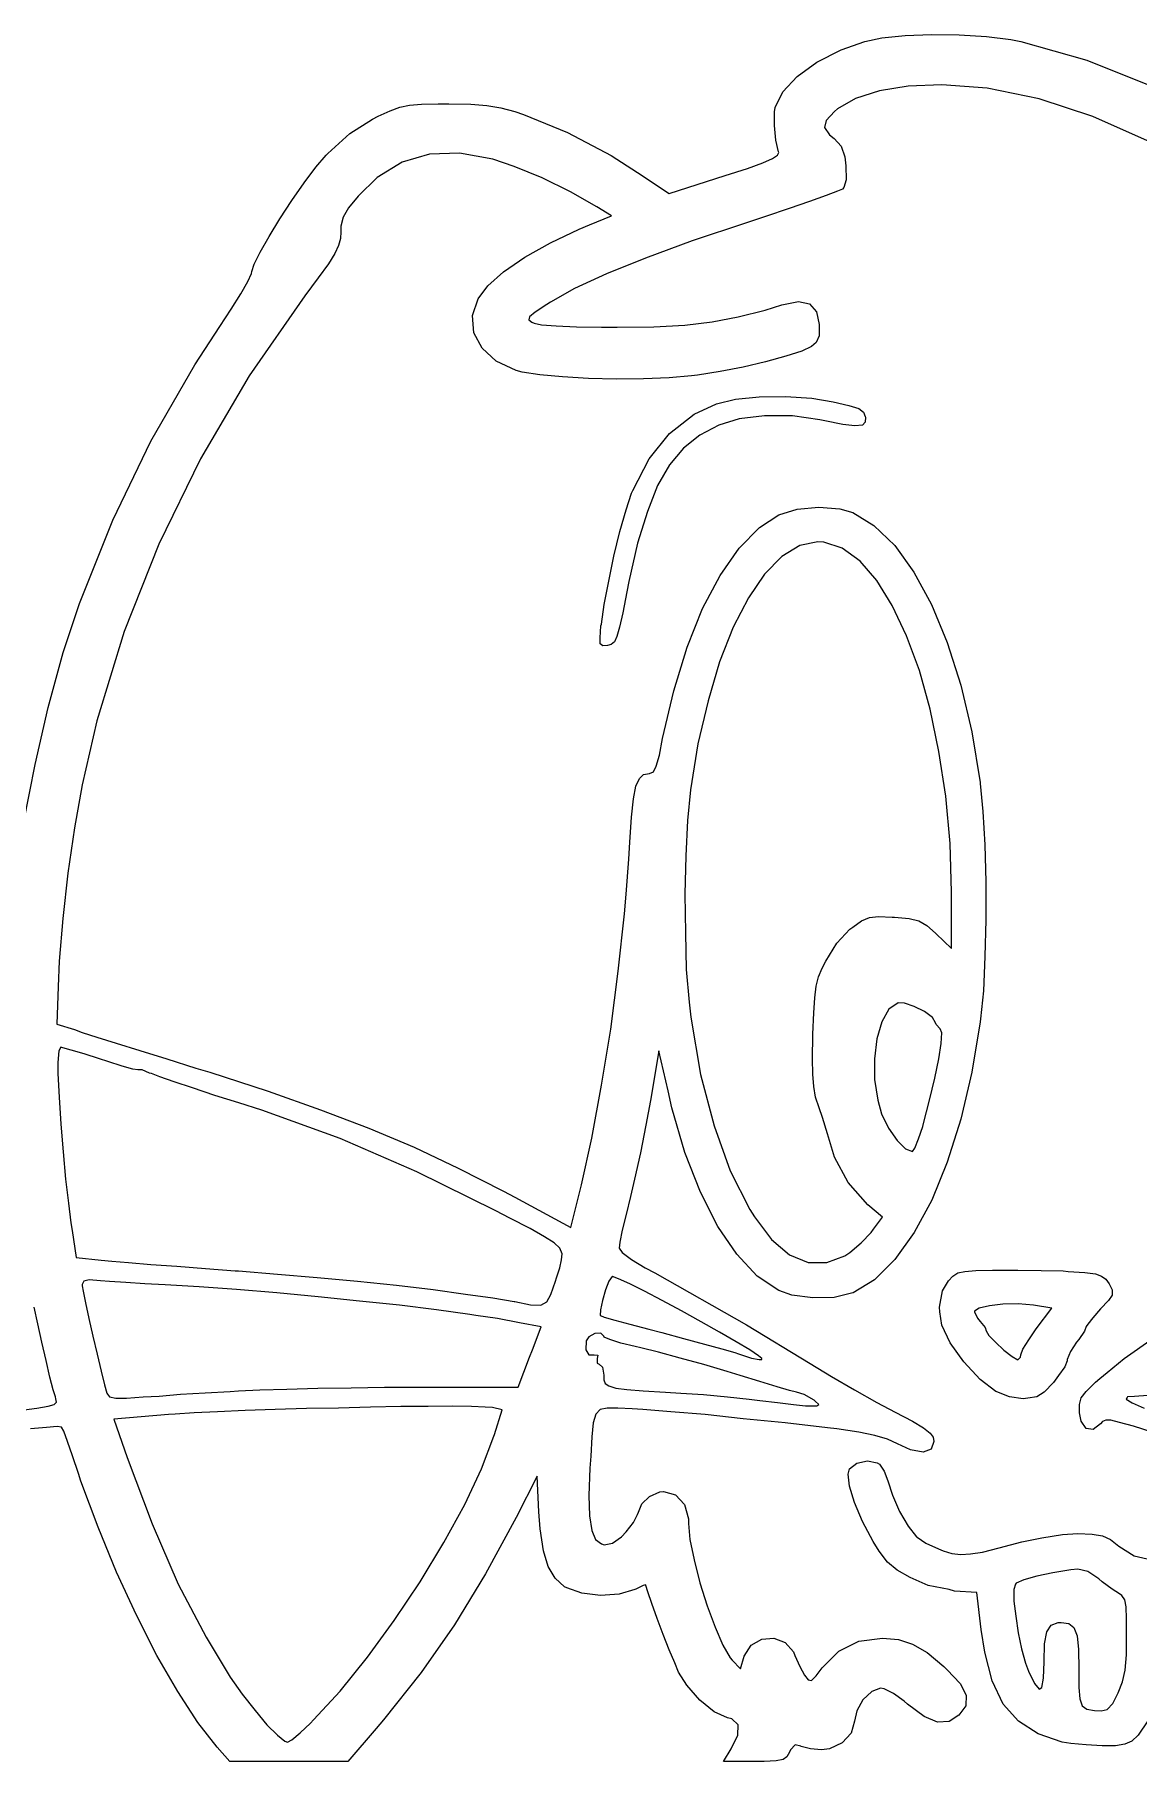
# Model space of a CAD drawing. Extents: x 85 to 109.2, y -106.5 to -93.4.
# Drawn here: x 103.674 to 106.055, y -101.865 to -98.137 of the extents above; entities that cross this region are included whole.
import ezdxf

# ---------------------------------------------------------------- set-up
doc = ezdxf.new("R2010")
doc.units = 0
doc.layers.add('BLACK', color=7, linetype='CONTINUOUS')

msp = doc.modelspace()

# ---------------------------------------------------------------- linework, layer by layer
at = {"layer": 'BLACK', "linetype": 'CONTINUOUS'}
for p, q in [((105.414, -98.1697), (105.465, -98.1514)), ((105.465, -98.1514), (105.502, -98.1436)), ((105.502, -98.1436), (105.552, -98.1387)), ((105.552, -98.1387), (105.609, -98.1366)), ((105.609, -98.1366), (105.669, -98.1374)), ((105.669, -98.1374), (105.728, -98.141)), ((105.728, -98.141), (105.78, -98.1474)), ((105.78, -98.1474), (105.802, -98.1517)), ((105.802, -98.1517), (105.944, -98.1919)), ((105.319, -98.2272), (105.362, -98.1965)), ((105.362, -98.1965), (105.414, -98.1697)), ((105.944, -98.1919), (106.086, -98.2487)), ((105.288, -98.2603), (105.319, -98.2272)), ((105.272, -98.2939), (105.288, -98.2603)), ((105.445, -98.2746), (105.406, -98.2971)), ((105.497, -98.2581), (105.445, -98.2746)), ((105.559, -98.248), (105.497, -98.2581)), ((105.631, -98.245), (105.559, -98.248)), ((105.729, -98.2524), (105.631, -98.245)), ((105.841, -98.2753), (105.729, -98.2524)), ((105.957, -98.3134), (105.841, -98.2753)), ((104.403, -98.3192), (104.415, -98.313)), ((104.415, -98.313), (104.441, -98.3012)), ((104.441, -98.3012), (104.462, -98.2934)), ((104.462, -98.2934), (104.483, -98.2889)), ((104.483, -98.2889), (104.509, -98.2868)), ((104.509, -98.2868), (104.545, -98.2863)), ((104.545, -98.2863), (104.568, -98.2863)), ((104.568, -98.2863), (104.615, -98.2872)), ((104.615, -98.2872), (104.65, -98.2896)), ((104.65, -98.2896), (104.68, -98.2946)), ((104.68, -98.2946), (104.71, -98.3028)), ((104.71, -98.3028), (104.729, -98.3093)), ((104.729, -98.3093), (104.824, -98.3479)), ((105.27, -98.3033), (105.272, -98.2939)), ((105.27, -98.3329), (105.27, -98.3033)), ((105.4, -98.3026), (105.382, -98.3222)), ((105.406, -98.2971), (105.4, -98.3026)), ((106.075, -98.3663), (105.957, -98.3134)), ((104.307, -98.3933), (104.354, -98.3505)), ((104.354, -98.3505), (104.403, -98.3192)), ((104.824, -98.3479), (104.918, -98.3979)), ((105.273, -98.365), (105.27, -98.3329)), ((105.382, -98.3222), (105.378, -98.3376)), ((105.378, -98.3376), (105.389, -98.353)), ((105.389, -98.353), (105.399, -98.361)), ((105.279, -98.39), (105.273, -98.365)), ((105.277, -98.3972), (105.28, -98.3911)), ((105.28, -98.3911), (105.279, -98.39)), ((105.399, -98.361), (105.414, -98.3776)), ((105.414, -98.3776), (105.422, -98.4005)), ((104.256, -98.4569), (104.281, -98.4233)), ((104.281, -98.4233), (104.303, -98.3971)), ((104.303, -98.3971), (104.307, -98.3933)), ((104.467, -98.4124), (104.413, -98.4455)), ((104.526, -98.3948), (104.467, -98.4124)), ((104.591, -98.3927), (104.526, -98.3948)), ((104.663, -98.4057), (104.591, -98.3927)), ((104.709, -98.4212), (104.663, -98.4057)), ((104.769, -98.4459), (104.709, -98.4212)), ((104.918, -98.3979), (104.975, -98.4343)), ((105.164, -98.4412), (105.212, -98.4256)), ((105.212, -98.4256), (105.245, -98.4135)), ((105.245, -98.4135), (105.266, -98.4044)), ((105.266, -98.4044), (105.277, -98.3972)), ((105.422, -98.4005), (105.424, -98.42)), ((105.424, -98.42), (105.425, -98.4502)), ((104.229, -98.495), (104.256, -98.4569)), ((104.413, -98.4455), (104.372, -98.4855)), ((104.83, -98.476), (104.769, -98.4459)), ((104.975, -98.4343), (105.043, -98.4799)), ((105.043, -98.4799), (105.164, -98.4412)), ((105.425, -98.4502), (105.42, -98.4672)), ((104.203, -98.5346), (104.229, -98.495)), ((104.372, -98.4855), (104.351, -98.5109)), ((104.887, -98.5087), (104.83, -98.476)), ((105.346, -98.4969), (105.302, -98.5122)), ((105.382, -98.4842), (105.346, -98.4969)), ((105.406, -98.475), (105.382, -98.4842)), ((105.417, -98.4701), (105.406, -98.475)), ((105.42, -98.4672), (105.417, -98.4701)), ((104.18, -98.5726), (104.203, -98.5346)), ((104.34, -98.5308), (104.335, -98.5506)), ((104.351, -98.5109), (104.34, -98.5308)), ((104.871, -98.5477), (104.919, -98.5283)), ((104.919, -98.5283), (104.887, -98.5087)), ((105.251, -98.5294), (105.21, -98.5428)), ((105.302, -98.5122), (105.251, -98.5294)), ((104.161, -98.6063), (104.18, -98.5726)), ((104.334, -98.5772), (104.33, -98.5919)), ((104.335, -98.5623), (104.334, -98.5772)), ((104.335, -98.5506), (104.335, -98.5623)), ((104.787, -98.586), (104.849, -98.557)), ((104.849, -98.557), (104.871, -98.5477)), ((105.21, -98.5428), (105.093, -98.5823)), ((104.148, -98.6326), (104.161, -98.6063)), ((104.322, -98.6091), (104.308, -98.6315)), ((104.33, -98.5919), (104.322, -98.6091)), ((104.732, -98.6171), (104.787, -98.586)), ((105.093, -98.5823), (104.992, -98.6192)), ((104.134, -98.6695), (104.142, -98.6524)), ((104.142, -98.6524), (104.143, -98.6485)), ((104.143, -98.6485), (104.148, -98.6326)), ((104.308, -98.6315), (104.286, -98.6618)), ((104.652, -98.6792), (104.686, -98.6487)), ((104.686, -98.6487), (104.732, -98.6171)), ((104.992, -98.6192), (104.908, -98.6535)), ((104.119, -98.6962), (104.134, -98.6695)), ((104.286, -98.6618), (104.257, -98.7006)), ((104.631, -98.7069), (104.652, -98.6792)), ((104.839, -98.6851), (104.787, -98.7141)), ((104.908, -98.6535), (104.839, -98.6851)), ((104.098, -98.7298), (104.119, -98.6962)), ((104.257, -98.7006), (104.137, -98.8736)), ((104.619, -98.7433), (104.631, -98.7069)), ((104.779, -98.7196), (104.754, -98.7362)), ((104.787, -98.7141), (104.779, -98.7196)), ((105.25, -98.7314), (105.286, -98.7204)), ((105.286, -98.7204), (105.322, -98.713)), ((105.322, -98.713), (105.346, -98.7177)), ((105.346, -98.7177), (105.361, -98.735)), ((104.074, -98.7673), (104.098, -98.7298)), ((104.622, -98.7804), (104.619, -98.7433)), ((104.742, -98.7463), (104.74, -98.7525)), ((104.74, -98.7525), (104.747, -98.7574)), ((104.754, -98.7362), (104.742, -98.7463)), ((104.747, -98.7574), (104.752, -98.7599)), ((104.752, -98.7599), (104.768, -98.7632)), ((104.768, -98.7632), (104.799, -98.7658)), ((105.01, -98.7676), (105.077, -98.7638)), ((105.077, -98.7638), (105.136, -98.757)), ((105.136, -98.757), (105.192, -98.7464)), ((105.192, -98.7464), (105.25, -98.7314)), ((105.361, -98.735), (105.367, -98.7626)), ((105.367, -98.7626), (105.367, -98.7869)), ((104.02, -98.8496), (104.074, -98.7673)), ((104.64, -98.8139), (104.622, -98.7804)), ((104.799, -98.7658), (104.843, -98.7677)), ((104.843, -98.7677), (104.897, -98.7686)), ((104.897, -98.7686), (104.931, -98.7687)), ((104.931, -98.7687), (105.01, -98.7676)), ((105.36, -98.8014), (105.35, -98.81)), ((105.367, -98.7869), (105.36, -98.8014)), ((104.67, -98.8418), (104.64, -98.8139)), ((105.295, -98.8313), (105.251, -98.8431)), ((105.329, -98.8199), (105.295, -98.8313)), ((105.35, -98.81), (105.329, -98.8199)), ((103.925, -99.0148), (104.02, -98.8496)), ((104.137, -98.8736), (104.032, -99.0525)), ((104.713, -98.8617), (104.67, -98.8418)), ((104.726, -98.8652), (104.713, -98.8617)), ((104.764, -98.8713), (104.726, -98.8652)), ((104.813, -98.8759), (104.764, -98.8713)), ((104.869, -98.879), (104.813, -98.8759)), ((105.091, -98.8738), (105.043, -98.878)), ((105.104, -98.8722), (105.091, -98.8738)), ((105.153, -98.8644), (105.104, -98.8722)), ((105.203, -98.8544), (105.153, -98.8644)), ((105.251, -98.8431), (105.203, -98.8544)), ((104.929, -98.8805), (104.869, -98.879)), ((104.988, -98.8802), (104.929, -98.8805)), ((105.043, -98.878), (104.988, -98.8802)), ((105.097, -98.9564), (105.145, -98.9338)), ((105.145, -98.9338), (105.186, -98.9239)), ((105.186, -98.9239), (105.237, -98.9185)), ((105.237, -98.9185), (105.294, -98.9178)), ((105.294, -98.9178), (105.351, -98.9218)), ((105.351, -98.9218), (105.397, -98.9294)), ((105.397, -98.9294), (105.431, -98.9374)), ((105.431, -98.9374), (105.452, -98.9443)), ((105.452, -98.9443), (105.462, -98.9516)), ((105.462, -98.9516), (105.466, -98.9609)), ((105.044, -98.9979), (105.097, -98.9564)), ((105.15, -98.9797), (105.109, -99.0018)), ((105.194, -98.9664), (105.15, -98.9797)), ((105.249, -98.9595), (105.194, -98.9664)), ((105.309, -98.96), (105.249, -98.9595)), ((105.368, -98.9684), (105.309, -98.96)), ((105.379, -98.9706), (105.368, -98.9684)), ((105.418, -98.9782), (105.379, -98.9706)), ((105.444, -98.9813), (105.418, -98.9782)), ((105.46, -98.9799), (105.444, -98.9813)), ((105.466, -98.9738), (105.46, -98.9799)), ((105.466, -98.9609), (105.467, -98.9629)), ((105.467, -98.9629), (105.466, -98.9738)), ((103.843, -99.185), (103.925, -99.0148)), ((105, -99.0529), (105.044, -98.9979)), ((105.109, -99.0018), (105.074, -99.0298)), ((104.032, -99.0525), (103.942, -99.2367)), ((104.965, -99.1209), (105, -99.0529)), ((105.074, -99.0298), (105.044, -99.0653)), ((105.044, -99.0653), (105.018, -99.1101)), ((104.95, -99.1629), (104.962, -99.1268)), ((104.962, -99.1268), (104.965, -99.1209)), ((105.018, -99.1101), (104.996, -99.166)), ((104.937, -99.2097), (104.95, -99.1629)), ((104.996, -99.166), (104.975, -99.2347)), ((105.238, -99.2008), (105.28, -99.1739)), ((105.28, -99.1739), (105.319, -99.1614)), ((105.319, -99.1614), (105.366, -99.1568)), ((105.366, -99.1568), (105.411, -99.1604)), ((105.411, -99.1604), (105.439, -99.1684)), ((105.439, -99.1684), (105.485, -99.1963)), ((103.771, -99.365), (103.843, -99.185)), ((104.924, -99.2625), (104.937, -99.2097)), ((105.194, -99.2454), (105.238, -99.2008)), ((105.485, -99.1963), (105.53, -99.2397)), ((103.942, -99.2367), (103.867, -99.4255)), ((104.975, -99.2347), (104.956, -99.3178)), ((105.153, -99.3042), (105.194, -99.2454)), ((105.325, -99.2398), (105.286, -99.2635)), ((105.364, -99.2317), (105.325, -99.2398)), ((105.377, -99.2325), (105.364, -99.2317)), ((105.416, -99.2456), (105.377, -99.2325)), ((105.455, -99.2736), (105.416, -99.2456)), ((105.53, -99.2397), (105.571, -99.2971)), ((104.913, -99.3166), (104.924, -99.2625)), ((105.286, -99.2635), (105.249, -99.3015)), ((105.491, -99.3153), (105.455, -99.2736)), ((104.903, -99.3672), (104.913, -99.3166)), ((104.956, -99.3178), (104.952, -99.3396)), ((105.115, -99.376), (105.153, -99.3042)), ((105.249, -99.3015), (105.214, -99.3529)), ((105.524, -99.3694), (105.491, -99.3153)), ((105.571, -99.2971), (105.609, -99.3673)), ((104.952, -99.3396), (104.943, -99.3848)), ((105.214, -99.3529), (105.181, -99.4163)), ((103.736, -99.471), (103.771, -99.365)), ((104.897, -99.4095), (104.903, -99.3672)), ((104.943, -99.3848), (104.936, -99.4161)), ((105.082, -99.4595), (105.115, -99.376)), ((105.555, -99.4347), (105.524, -99.3694)), ((105.609, -99.3673), (105.643, -99.4491)), ((103.867, -99.4255), (103.808, -99.6181)), ((104.894, -99.4388), (104.896, -99.4134)), ((104.896, -99.4134), (104.897, -99.4095)), ((104.93, -99.4363), (104.925, -99.4478)), ((104.936, -99.4161), (104.93, -99.4363)), ((105.181, -99.4163), (105.152, -99.4907)), ((105.583, -99.5098), (105.555, -99.4347)), ((103.703, -99.5894), (103.736, -99.471)), ((104.894, -99.4518), (104.894, -99.4388)), ((104.9, -99.4561), (104.894, -99.4518)), ((104.91, -99.4553), (104.9, -99.4561)), ((104.918, -99.4533), (104.91, -99.4553)), ((104.925, -99.4478), (104.918, -99.4533)), ((105.053, -99.5535), (105.082, -99.4595)), ((105.643, -99.4491), (105.672, -99.5412)), ((105.152, -99.4907), (105.127, -99.575)), ((105.606, -99.5934), (105.583, -99.5098)), ((105.672, -99.5412), (105.696, -99.6424)), ((105.029, -99.6568), (105.053, -99.5535)), ((105.127, -99.575), (105.105, -99.668)), ((103.675, -99.7124), (103.703, -99.5894)), ((103.808, -99.6181), (103.777, -99.7567)), ((105.625, -99.6843), (105.606, -99.5934)), ((105.022, -99.6922), (105.029, -99.6568)), ((105.696, -99.6424), (105.714, -99.7514)), ((105.015, -99.7159), (105.022, -99.6922)), ((105.105, -99.668), (105.089, -99.7675)), ((105.64, -99.7812), (105.625, -99.6843)), ((103.651, -99.8363), (103.675, -99.7124)), ((104.979, -99.7427), (104.988, -99.7341)), ((104.988, -99.7341), (105.001, -99.7317)), ((105.001, -99.7317), (105.009, -99.7282)), ((105.001, -99.7317), (105.001, -99.7317)), ((105.009, -99.7282), (105.015, -99.7159)), ((103.777, -99.7567), (103.76, -99.8491)), ((104.966, -99.7866), (104.971, -99.7595)), ((104.971, -99.7595), (104.979, -99.7427)), ((105.089, -99.7675), (105.083, -99.8334)), ((105.714, -99.7514), (105.714, -99.7538)), ((105.714, -99.7538), (105.72, -99.8141)), ((104.962, -99.8262), (104.966, -99.7866)), ((105.649, -99.8829), (105.64, -99.7812)), ((104.958, -99.8804), (104.962, -99.8262)), ((105.083, -99.8334), (105.079, -99.9101)), ((105.72, -99.8141), (105.724, -99.8862)), ((103.76, -99.8491), (103.746, -99.9472)), ((104.956, -99.9173), (104.958, -99.8804)), ((105.652, -99.988), (105.649, -99.8829)), ((104.95, -99.9925), (104.956, -99.9173)), ((105.079, -99.9101), (105.077, -99.9925)), ((105.724, -99.8862), (105.726, -99.9656)), ((103.746, -99.9472), (103.735, -100.045)), ((104.947, -100.035), (104.95, -99.9925)), ((105.077, -99.9925), (105.078, -100.076)), ((105.652, -100.11), (105.652, -99.988)), ((105.726, -99.9656), (105.726, -100.048)), ((103.735, -100.045), (103.727, -100.137)), ((104.933, -100.159), (104.947, -100.035)), ((105.405, -100.098), (105.433, -100.068)), ((105.433, -100.068), (105.439, -100.064)), ((105.439, -100.064), (105.458, -100.05)), ((105.458, -100.05), (105.475, -100.043)), ((105.475, -100.043), (105.495, -100.041)), ((105.495, -100.041), (105.524, -100.042)), ((105.524, -100.042), (105.529, -100.042)), ((105.529, -100.042), (105.561, -100.045)), ((105.561, -100.045), (105.582, -100.05)), ((105.582, -100.05), (105.599, -100.06)), ((105.599, -100.06), (105.618, -100.077)), ((105.726, -100.048), (105.724, -100.127)), ((105.078, -100.076), (105.08, -100.155)), ((105.381, -100.137), (105.405, -100.098)), ((105.618, -100.077), (105.619, -100.078)), ((105.619, -100.078), (105.652, -100.11)), ((103.727, -100.137), (103.725, -100.192)), ((105.373, -100.152), (105.381, -100.137)), ((105.724, -100.127), (105.721, -100.201)), ((104.917, -100.284), (104.933, -100.159)), ((105.08, -100.155), (105.086, -100.226)), ((105.36, -100.191), (105.365, -100.171)), ((105.365, -100.171), (105.373, -100.152)), ((103.725, -100.192), (103.722, -100.273)), ((105.355, -100.249), (105.357, -100.216)), ((105.357, -100.216), (105.36, -100.191)), ((105.721, -100.201), (105.715, -100.262)), ((105.086, -100.226), (105.09, -100.258)), ((105.353, -100.295), (105.355, -100.249)), ((105.517, -100.241), (105.502, -100.268)), ((105.537, -100.227), (105.517, -100.241)), ((105.551, -100.228), (105.537, -100.227)), ((105.572, -100.235), (105.551, -100.228)), ((105.594, -100.246), (105.572, -100.235)), ((105.611, -100.259), (105.594, -100.246)), ((103.722, -100.273), (103.76, -100.285)), ((103.76, -100.285), (103.777, -100.291)), ((103.777, -100.291), (103.808, -100.301)), ((104.897, -100.405), (104.917, -100.284)), ((105.09, -100.258), (105.111, -100.382)), ((105.502, -100.268), (105.491, -100.305)), ((105.618, -100.27), (105.611, -100.259)), ((105.619, -100.274), (105.618, -100.27)), ((105.628, -100.283), (105.619, -100.274)), ((105.631, -100.292), (105.628, -100.283)), ((105.63, -100.315), (105.631, -100.292)), ((105.714, -100.268), (105.696, -100.377)), ((105.715, -100.262), (105.714, -100.268)), ((103.726, -100.331), (103.724, -100.356)), ((103.731, -100.323), (103.726, -100.331)), ((103.735, -100.324), (103.731, -100.323)), ((103.753, -100.329), (103.735, -100.324)), ((103.781, -100.337), (103.753, -100.329)), ((103.808, -100.301), (103.85, -100.314)), ((103.85, -100.314), (103.901, -100.33)), ((103.901, -100.33), (103.959, -100.348)), ((105.021, -100.331), (105.003, -100.438)), ((105.041, -100.417), (105.021, -100.331)), ((105.352, -100.346), (105.353, -100.299)), ((105.353, -100.299), (105.353, -100.295)), ((105.491, -100.305), (105.486, -100.348)), ((105.625, -100.348), (105.63, -100.315)), ((103.724, -100.356), (103.724, -100.38)), ((103.814, -100.348), (103.781, -100.337)), ((103.832, -100.354), (103.814, -100.348)), ((103.863, -100.364), (103.832, -100.354)), ((103.886, -100.37), (103.863, -100.364)), ((103.959, -100.348), (104.022, -100.368)), ((104.022, -100.368), (104.052, -100.377)), ((105.352, -100.348), (105.352, -100.346)), ((105.353, -100.381), (105.352, -100.348)), ((105.486, -100.348), (105.486, -100.393)), ((105.616, -100.39), (105.625, -100.348)), ((103.724, -100.38), (103.727, -100.431)), ((103.897, -100.372), (103.886, -100.37)), ((103.906, -100.372), (103.897, -100.372)), ((103.922, -100.379), (103.906, -100.372)), ((103.926, -100.38), (103.922, -100.379)), ((103.944, -100.387), (103.926, -100.38)), ((103.975, -100.398), (103.944, -100.387)), ((104.015, -100.411), (103.975, -100.398)), ((104.052, -100.377), (104.178, -100.418)), ((104.876, -100.519), (104.897, -100.405)), ((105.111, -100.382), (105.14, -100.493)), ((105.355, -100.408), (105.353, -100.381)), ((105.486, -100.393), (105.493, -100.437)), ((105.605, -100.437), (105.616, -100.39)), ((105.696, -100.377), (105.672, -100.478)), ((103.727, -100.431), (103.731, -100.489)), ((104.063, -100.427), (104.015, -100.411)), ((104.115, -100.443), (104.063, -100.427)), ((104.164, -100.459), (104.115, -100.443)), ((104.178, -100.418), (104.291, -100.458)), ((105.003, -100.438), (104.993, -100.491)), ((105.049, -100.454), (105.041, -100.417)), ((105.359, -100.431), (105.355, -100.408)), ((105.367, -100.454), (105.359, -100.431)), ((105.493, -100.437), (105.501, -100.467)), ((105.592, -100.488), (105.605, -100.437)), ((104.333, -100.52), (104.164, -100.459)), ((104.291, -100.458), (104.395, -100.498)), ((105.077, -100.55), (105.049, -100.454)), ((105.374, -100.475), (105.367, -100.454)), ((105.385, -100.51), (105.374, -100.475)), ((105.501, -100.467), (105.516, -100.498)), ((105.672, -100.478), (105.643, -100.571)), ((103.731, -100.489), (103.736, -100.549)), ((104.395, -100.498), (104.493, -100.539)), ((104.993, -100.491), (104.981, -100.551)), ((105.14, -100.493), (105.175, -100.59)), ((105.393, -100.539), (105.385, -100.51)), ((105.516, -100.498), (105.535, -100.524)), ((105.581, -100.521), (105.59, -100.494)), ((105.59, -100.494), (105.592, -100.488)), ((103.736, -100.549), (103.741, -100.608)), ((104.499, -100.592), (104.333, -100.52)), ((104.493, -100.539), (104.588, -100.584)), ((104.854, -100.62), (104.876, -100.519)), ((104.981, -100.551), (104.968, -100.608)), ((105.111, -100.636), (105.077, -100.55)), ((105.4, -100.56), (105.393, -100.539)), ((105.535, -100.524), (105.553, -100.542)), ((105.553, -100.542), (105.568, -100.548)), ((105.568, -100.548), (105.573, -100.541)), ((105.573, -100.541), (105.581, -100.521)), ((104.669, -100.676), (104.499, -100.592)), ((104.588, -100.584), (104.686, -100.634)), ((105.175, -100.59), (105.217, -100.673)), ((105.429, -100.615), (105.4, -100.56)), ((105.643, -100.571), (105.61, -100.653)), ((103.741, -100.608), (103.747, -100.66)), ((104.831, -100.712), (104.854, -100.62)), ((104.968, -100.608), (104.96, -100.645)), ((105.472, -100.663), (105.429, -100.615)), ((103.747, -100.66), (103.752, -100.702)), ((104.686, -100.634), (104.71, -100.647)), ((104.71, -100.647), (104.831, -100.712)), ((104.96, -100.645), (104.95, -100.684)), ((105.148, -100.71), (105.111, -100.636)), ((105.503, -100.69), (105.472, -100.663)), ((105.61, -100.653), (105.572, -100.723)), ((103.752, -100.702), (103.755, -100.719)), ((104.699, -100.692), (104.669, -100.676)), ((104.743, -100.714), (104.699, -100.692)), ((104.95, -100.684), (104.942, -100.718)), ((105.217, -100.673), (105.227, -100.689)), ((105.227, -100.689), (105.264, -100.738)), ((105.484, -100.716), (105.503, -100.69)), ((103.755, -100.719), (103.764, -100.777)), ((104.774, -100.732), (104.743, -100.714)), ((104.795, -100.745), (104.774, -100.732)), ((104.942, -100.718), (104.937, -100.744)), ((105.189, -100.77), (105.148, -100.71)), ((105.264, -100.738), (105.303, -100.771)), ((105.457, -100.745), (105.479, -100.723)), ((105.479, -100.723), (105.484, -100.716)), ((105.572, -100.723), (105.53, -100.781)), ((103.764, -100.777), (103.818, -100.783)), ((104.807, -100.757), (104.795, -100.745)), ((104.812, -100.769), (104.807, -100.757)), ((104.811, -100.782), (104.812, -100.769)), ((104.937, -100.744), (104.935, -100.757)), ((104.935, -100.757), (104.935, -100.757)), ((104.935, -100.757), (104.942, -100.766)), ((104.942, -100.766), (104.962, -100.781)), ((105.233, -100.817), (105.189, -100.77)), ((105.303, -100.771), (105.343, -100.788)), ((105.383, -100.788), (105.422, -100.773)), ((105.422, -100.773), (105.433, -100.766)), ((105.433, -100.766), (105.457, -100.745)), ((103.818, -100.783), (103.841, -100.785)), ((103.841, -100.785), (103.877, -100.788)), ((103.877, -100.788), (103.925, -100.792)), ((103.925, -100.792), (103.981, -100.796)), ((103.981, -100.796), (104.043, -100.801)), ((104.043, -100.801), (104.107, -100.806)), ((104.107, -100.806), (104.114, -100.806)), ((104.114, -100.806), (104.198, -100.813)), ((104.198, -100.813), (104.284, -100.82)), ((104.8, -100.821), (104.807, -100.799)), ((104.807, -100.799), (104.811, -100.782)), ((104.962, -100.781), (104.991, -100.799)), ((104.991, -100.799), (105.012, -100.81)), ((105.012, -100.81), (105.21, -100.922)), ((105.343, -100.788), (105.383, -100.788)), ((105.53, -100.781), (105.486, -100.825)), ((105.655, -100.817), (105.666, -100.81)), ((105.666, -100.81), (105.681, -100.807)), ((105.681, -100.807), (105.705, -100.805)), ((105.705, -100.805), (105.741, -100.804)), ((105.741, -100.804), (105.748, -100.804)), ((105.748, -100.804), (105.795, -100.804)), ((105.795, -100.804), (105.846, -100.805)), ((105.846, -100.805), (105.893, -100.806)), ((105.893, -100.806), (105.904, -100.807)), ((105.904, -100.807), (105.94, -100.809)), ((105.94, -100.809), (105.963, -100.812)), ((105.963, -100.812), (105.976, -100.817)), ((103.78, -100.828), (103.777, -100.835)), ((103.777, -100.835), (103.777, -100.838)), ((103.777, -100.838), (103.779, -100.85)), ((103.779, -100.85), (103.784, -100.875)), ((103.792, -100.825), (103.78, -100.828)), ((103.816, -100.827), (103.792, -100.825)), ((103.836, -100.829), (103.816, -100.827)), ((103.871, -100.831), (103.836, -100.829)), ((103.912, -100.834), (103.871, -100.831)), ((103.956, -100.836), (103.912, -100.834)), ((104.029, -100.84), (103.956, -100.836)), ((104.11, -100.846), (104.029, -100.84)), ((104.197, -100.853), (104.11, -100.846)), ((104.286, -100.862), (104.197, -100.853)), ((104.284, -100.82), (104.371, -100.828)), ((104.371, -100.828), (104.455, -100.837)), ((104.455, -100.837), (104.534, -100.846)), ((104.534, -100.846), (104.604, -100.856)), ((104.788, -100.857), (104.798, -100.828)), ((104.798, -100.828), (104.8, -100.821)), ((104.906, -100.847), (104.899, -100.87)), ((104.913, -100.828), (104.906, -100.847)), ((104.92, -100.818), (104.913, -100.828)), ((104.921, -100.818), (104.92, -100.818)), ((104.934, -100.823), (104.921, -100.818)), ((104.958, -100.834), (104.934, -100.823)), ((104.99, -100.85), (104.958, -100.834)), ((105.028, -100.87), (104.99, -100.85)), ((105.28, -100.848), (105.233, -100.817)), ((105.308, -100.858), (105.28, -100.848)), ((105.439, -100.853), (105.399, -100.863)), ((105.44, -100.853), (105.439, -100.853)), ((105.486, -100.825), (105.44, -100.853)), ((105.626, -100.884), (105.633, -100.849)), ((105.633, -100.849), (105.646, -100.827)), ((105.646, -100.827), (105.655, -100.817)), ((105.976, -100.817), (105.985, -100.824)), ((105.985, -100.824), (105.992, -100.834)), ((105.992, -100.834), (105.999, -100.847)), ((105.999, -100.847), (105.999, -100.858)), ((103.681, -100.92), (103.673, -100.884)), ((103.784, -100.875), (103.791, -100.909)), ((104.375, -100.871), (104.286, -100.862)), ((104.461, -100.88), (104.375, -100.871)), ((104.541, -100.89), (104.461, -100.88)), ((104.613, -100.9), (104.541, -100.89)), ((104.604, -100.856), (104.663, -100.864)), ((104.663, -100.864), (104.709, -100.872)), ((104.709, -100.872), (104.71, -100.872)), ((104.71, -100.872), (104.744, -100.879)), ((104.744, -100.879), (104.766, -100.88)), ((104.766, -100.88), (104.779, -100.873)), ((104.779, -100.873), (104.788, -100.857)), ((104.895, -100.89), (104.894, -100.902)), ((104.899, -100.87), (104.895, -100.89)), ((105.07, -100.892), (105.028, -100.87)), ((105.353, -100.864), (105.308, -100.858)), ((105.399, -100.863), (105.353, -100.864)), ((105.627, -100.894), (105.626, -100.884)), ((105.712, -100.886), (105.702, -100.893)), ((105.734, -100.881), (105.712, -100.886)), ((105.763, -100.878), (105.734, -100.881)), ((105.796, -100.877), (105.763, -100.878)), ((105.829, -100.88), (105.796, -100.877)), ((105.869, -100.886), (105.829, -100.88)), ((105.835, -100.931), (105.869, -100.886)), ((105.974, -100.888), (105.957, -100.907)), ((105.991, -100.87), (105.974, -100.888)), ((105.999, -100.858), (105.991, -100.87)), ((103.69, -100.96), (103.681, -100.92)), ((103.791, -100.909), (103.8, -100.947)), ((104.626, -100.902), (104.613, -100.9)), ((104.673, -100.909), (104.626, -100.902)), ((104.72, -100.918), (104.673, -100.909)), ((104.767, -100.927), (104.72, -100.918)), ((104.748, -100.976), (104.767, -100.927)), ((104.894, -100.902), (104.895, -100.902)), ((104.895, -100.902), (104.903, -100.906)), ((104.903, -100.906), (104.926, -100.912)), ((104.926, -100.912), (104.958, -100.921)), ((104.958, -100.921), (104.999, -100.932)), ((105.112, -100.916), (105.07, -100.892)), ((105.152, -100.938), (105.112, -100.916)), ((105.21, -100.922), (105.347, -101.006)), ((105.631, -100.923), (105.627, -100.894)), ((105.649, -100.961), (105.631, -100.923)), ((105.702, -100.893), (105.702, -100.894)), ((105.702, -100.894), (105.708, -100.908)), ((105.708, -100.908), (105.714, -100.915)), ((105.714, -100.915), (105.725, -100.928)), ((105.943, -100.926), (105.939, -100.936)), ((105.946, -100.921), (105.943, -100.926)), ((105.957, -100.907), (105.946, -100.921)), ((103.699, -100.999), (103.69, -100.96)), ((103.8, -100.947), (103.809, -100.986)), ((104.864, -100.957), (104.863, -100.976)), ((104.87, -100.948), (104.864, -100.957)), ((104.883, -100.941), (104.87, -100.948)), ((104.896, -100.94), (104.883, -100.941)), ((104.902, -100.947), (104.896, -100.94)), ((104.903, -100.949), (104.902, -100.947)), ((104.915, -100.954), (104.903, -100.949)), ((104.939, -100.962), (104.915, -100.954)), ((104.97, -100.969), (104.939, -100.962)), ((104.999, -100.932), (105.027, -100.939)), ((105.027, -100.939), (105.074, -100.952)), ((105.074, -100.952), (105.119, -100.964)), ((105.119, -100.964), (105.157, -100.974)), ((105.188, -100.959), (105.152, -100.938)), ((105.217, -100.976), (105.188, -100.959)), ((105.679, -101.002), (105.649, -100.961)), ((105.725, -100.928), (105.727, -100.935)), ((105.727, -100.935), (105.733, -100.945)), ((105.733, -100.945), (105.747, -100.96)), ((105.747, -100.96), (105.765, -100.977)), ((105.806, -100.975), (105.819, -100.955)), ((105.819, -100.955), (105.835, -100.931)), ((105.922, -100.96), (105.909, -100.98)), ((105.927, -100.954), (105.922, -100.96)), ((105.939, -100.936), (105.927, -100.954)), ((106.025, -100.995), (106.087, -100.951)), ((103.707, -101.035), (103.699, -100.999)), ((103.809, -100.986), (103.818, -101.022)), ((104.717, -101.057), (104.742, -100.992)), ((104.742, -100.992), (104.748, -100.976)), ((104.863, -100.976), (104.87, -100.987)), ((104.87, -100.987), (104.881, -100.987)), ((104.881, -100.987), (104.889, -100.988)), ((104.889, -100.988), (104.888, -100.995)), ((104.888, -100.995), (104.888, -101.005)), ((104.982, -100.972), (104.97, -100.969)), ((105.02, -100.981), (104.982, -100.972)), ((105.067, -100.994), (105.02, -100.981)), ((105.118, -101.008), (105.067, -100.994)), ((105.157, -100.974), (105.185, -100.982)), ((105.185, -100.982), (105.193, -100.985)), ((105.193, -100.985), (105.221, -100.994)), ((105.236, -100.989), (105.217, -100.976)), ((105.221, -100.994), (105.237, -100.997)), ((105.243, -100.995), (105.236, -100.989)), ((105.237, -100.997), (105.243, -100.997)), ((105.243, -100.997), (105.243, -100.995)), ((105.714, -101.04), (105.679, -101.002)), ((105.765, -100.977), (105.783, -100.991)), ((105.783, -100.991), (105.795, -100.998)), ((105.795, -100.998), (105.801, -100.992)), ((105.795, -100.998), (105.795, -100.998)), ((105.801, -100.992), (105.802, -100.987)), ((105.802, -100.987), (105.806, -100.975)), ((105.902, -101), (105.897, -101.013)), ((105.909, -100.98), (105.902, -100.997)), ((105.902, -100.997), (105.902, -101)), ((105.988, -101.025), (106.025, -100.995)), ((103.714, -101.063), (103.707, -101.035)), ((103.818, -101.022), (103.825, -101.052)), ((104.888, -101.005), (104.892, -101.007)), ((104.892, -101.007), (104.899, -101.014)), ((104.899, -101.014), (104.902, -101.031)), ((104.902, -101.031), (104.902, -101.041)), ((105.168, -101.023), (105.118, -101.008)), ((105.196, -101.032), (105.168, -101.023)), ((105.239, -101.045), (105.196, -101.032)), ((105.347, -101.006), (105.393, -101.034)), ((105.393, -101.034), (105.443, -101.063)), ((105.883, -101.032), (105.872, -101.047)), ((105.897, -101.013), (105.883, -101.032)), ((105.963, -101.046), (105.972, -101.038)), ((105.972, -101.038), (105.988, -101.025)), ((103.719, -101.078), (103.714, -101.063)), ((103.825, -101.052), (103.83, -101.07)), ((103.83, -101.07), (103.831, -101.072)), ((103.831, -101.072), (103.836, -101.078)), ((103.908, -101.078), (103.943, -101.076)), ((103.943, -101.076), (103.989, -101.072)), ((103.989, -101.072), (104.042, -101.069)), ((104.042, -101.069), (104.096, -101.066)), ((104.096, -101.066), (104.114, -101.065)), ((104.114, -101.065), (104.16, -101.063)), ((104.16, -101.063), (104.218, -101.061)), ((104.218, -101.061), (104.285, -101.059)), ((104.285, -101.059), (104.357, -101.058)), ((104.357, -101.058), (104.429, -101.057)), ((104.429, -101.057), (104.482, -101.057)), ((104.482, -101.057), (104.717, -101.057)), ((104.902, -101.041), (104.905, -101.049)), ((104.905, -101.049), (104.913, -101.054)), ((104.913, -101.054), (104.928, -101.059)), ((104.928, -101.059), (104.952, -101.062)), ((104.952, -101.062), (104.987, -101.065)), ((104.987, -101.065), (105.035, -101.068)), ((105.035, -101.068), (105.068, -101.07)), ((105.068, -101.07), (105.117, -101.073)), ((105.117, -101.073), (105.169, -101.078)), ((105.276, -101.056), (105.239, -101.045)), ((105.303, -101.064), (105.276, -101.056)), ((105.318, -101.068), (105.303, -101.064)), ((105.334, -101.073), (105.318, -101.068)), ((105.356, -101.085), (105.334, -101.073)), ((105.443, -101.063), (105.491, -101.09)), ((105.748, -101.066), (105.714, -101.04)), ((105.75, -101.067), (105.748, -101.066)), ((105.777, -101.078), (105.75, -101.067)), ((105.852, -101.068), (105.836, -101.078)), ((105.872, -101.047), (105.852, -101.068)), ((105.932, -101.08), (105.943, -101.066)), ((105.943, -101.066), (105.963, -101.046)), ((106.076, -101.075), (106.047, -101.077)), ((103.641, -101.107), (103.679, -101.102)), ((103.679, -101.102), (103.703, -101.098)), ((103.703, -101.098), (103.716, -101.094)), ((103.716, -101.094), (103.721, -101.089)), ((103.72, -101.082), (103.719, -101.078)), ((103.721, -101.089), (103.72, -101.082)), ((103.836, -101.078), (103.849, -101.081)), ((103.849, -101.081), (103.872, -101.081)), ((103.872, -101.081), (103.908, -101.078)), ((104.018, -101.112), (103.977, -101.115)), ((104.069, -101.11), (104.018, -101.112)), ((104.128, -101.107), (104.069, -101.11)), ((104.193, -101.105), (104.128, -101.107)), ((104.261, -101.103), (104.193, -101.105)), ((104.33, -101.102), (104.261, -101.103)), ((104.399, -101.1), (104.33, -101.102)), ((104.464, -101.099), (104.399, -101.1)), ((104.523, -101.099), (104.464, -101.099)), ((104.575, -101.098), (104.523, -101.099)), ((104.617, -101.099), (104.575, -101.098)), ((104.646, -101.1), (104.617, -101.099)), ((104.662, -101.101), (104.646, -101.1)), ((104.683, -101.106), (104.662, -101.101)), ((104.666, -101.159), (104.683, -101.106)), ((104.894, -101.105), (104.885, -101.115)), ((104.909, -101.102), (104.894, -101.105)), ((104.932, -101.102), (104.909, -101.102)), ((104.963, -101.104), (104.932, -101.102)), ((104.986, -101.105), (104.963, -101.104)), ((105.047, -101.11), (104.986, -101.105)), ((105.121, -101.116), (105.047, -101.11)), ((105.169, -101.078), (105.216, -101.083)), ((105.216, -101.083), (105.239, -101.086)), ((105.239, -101.086), (105.277, -101.09)), ((105.277, -101.09), (105.311, -101.094)), ((105.311, -101.094), (105.337, -101.097)), ((105.337, -101.097), (105.343, -101.097)), ((105.343, -101.097), (105.362, -101.097)), ((105.358, -101.087), (105.356, -101.085)), ((105.366, -101.094), (105.358, -101.087)), ((105.362, -101.097), (105.366, -101.094)), ((105.491, -101.09), (105.531, -101.111)), ((105.531, -101.111), (105.568, -101.13)), ((105.807, -101.082), (105.777, -101.078)), ((105.817, -101.081), (105.807, -101.082)), ((105.836, -101.078), (105.817, -101.081)), ((105.928, -101.094), (105.931, -101.083)), ((105.928, -101.112), (105.928, -101.094)), ((105.932, -101.13), (105.928, -101.112)), ((105.931, -101.083), (105.932, -101.08)), ((106.031, -101.079), (106.029, -101.083)), ((106.029, -101.083), (106.042, -101.091)), ((106.032, -101.078), (106.031, -101.079)), ((106.047, -101.077), (106.032, -101.078)), ((106.042, -101.091), (106.068, -101.102)), ((103.7, -101.144), (103.665, -101.147)), ((103.723, -101.142), (103.7, -101.144)), ((103.732, -101.143), (103.723, -101.142)), ((103.737, -101.152), (103.732, -101.143)), ((103.732, -101.143), (103.732, -101.143)), ((103.963, -101.116), (103.845, -101.126)), ((103.845, -101.126), (103.874, -101.209)), ((103.977, -101.115), (103.963, -101.116)), ((104.879, -101.134), (104.876, -101.164)), ((104.885, -101.115), (104.879, -101.134)), ((105.203, -101.125), (105.121, -101.116)), ((105.293, -101.134), (105.203, -101.125)), ((105.385, -101.145), (105.293, -101.134)), ((105.405, -101.147), (105.385, -101.145)), ((105.452, -101.154), (105.405, -101.147)), ((105.568, -101.13), (105.592, -101.145)), ((105.592, -101.145), (105.606, -101.156)), ((105.943, -101.146), (105.932, -101.13)), ((105.958, -101.148), (105.943, -101.146)), ((105.974, -101.136), (105.958, -101.148)), ((105.978, -101.131), (105.974, -101.136)), ((105.985, -101.128), (105.978, -101.131)), ((105.996, -101.128), (105.985, -101.128)), ((106.015, -101.133), (105.996, -101.128)), ((106.045, -101.141), (106.015, -101.133)), ((106.087, -101.155), (106.045, -101.141)), ((103.745, -101.174), (103.737, -101.152)), ((103.756, -101.205), (103.745, -101.174)), ((104.638, -101.233), (104.665, -101.163)), ((104.665, -101.163), (104.666, -101.159)), ((104.876, -101.164), (104.874, -101.206)), ((105.487, -101.161), (105.452, -101.154)), ((105.514, -101.169), (105.487, -101.161)), ((105.536, -101.179), (105.514, -101.169)), ((105.564, -101.192), (105.536, -101.179)), ((105.606, -101.156), (105.613, -101.165)), ((105.614, -101.174), (105.608, -101.191)), ((105.613, -101.165), (105.614, -101.174)), ((103.769, -101.243), (103.756, -101.205)), ((103.874, -101.209), (103.928, -101.352)), ((104.874, -101.206), (104.872, -101.232)), ((105.432, -101.233), (105.448, -101.221)), ((105.448, -101.221), (105.471, -101.216)), ((105.471, -101.216), (105.492, -101.22)), ((105.492, -101.22), (105.497, -101.223)), ((105.497, -101.223), (105.507, -101.238)), ((105.591, -101.197), (105.564, -101.192)), ((105.608, -101.191), (105.591, -101.197)), ((103.774, -101.26), (103.769, -101.243)), ((103.811, -101.359), (103.774, -101.26)), ((104.602, -101.31), (104.638, -101.233)), ((104.758, -101.249), (104.713, -101.338)), ((104.762, -101.326), (104.758, -101.249)), ((104.872, -101.232), (104.87, -101.291)), ((105.429, -101.245), (105.432, -101.233)), ((105.432, -101.271), (105.429, -101.245)), ((105.507, -101.238), (105.515, -101.259)), ((105.515, -101.259), (105.525, -101.29)), ((104.87, -101.291), (104.871, -101.335)), ((104.984, -101.309), (105.001, -101.293)), ((105.001, -101.293), (105.023, -101.283)), ((105.023, -101.283), (105.031, -101.282)), ((105.031, -101.282), (105.057, -101.289)), ((105.057, -101.289), (105.076, -101.31)), ((105.443, -101.306), (105.432, -101.271)), ((105.525, -101.29), (105.54, -101.325)), ((104.557, -101.392), (104.602, -101.31)), ((104.765, -101.363), (104.762, -101.326)), ((104.871, -101.335), (104.876, -101.366)), ((104.966, -101.349), (104.975, -101.332)), ((104.975, -101.332), (104.977, -101.327)), ((104.977, -101.327), (104.984, -101.309)), ((105.076, -101.31), (105.085, -101.341)), ((105.46, -101.347), (105.443, -101.306)), ((105.54, -101.325), (105.559, -101.357)), ((103.851, -101.456), (103.811, -101.359)), ((103.928, -101.352), (103.984, -101.482)), ((104.713, -101.338), (104.647, -101.46)), ((104.772, -101.41), (104.765, -101.363)), ((104.876, -101.366), (104.884, -101.386)), ((104.94, -101.38), (104.95, -101.369)), ((104.95, -101.369), (104.966, -101.349)), ((105.085, -101.341), (105.085, -101.351)), ((105.085, -101.351), (105.088, -101.386)), ((105.483, -101.39), (105.46, -101.347)), ((105.559, -101.357), (105.577, -101.38)), ((105.847, -101.382), (105.892, -101.375)), ((105.892, -101.375), (105.925, -101.373)), ((105.925, -101.373), (105.956, -101.374)), ((105.956, -101.374), (105.978, -101.378)), ((104.506, -101.477), (104.557, -101.392)), ((104.782, -101.444), (104.772, -101.41)), ((104.884, -101.386), (104.897, -101.395)), ((104.897, -101.395), (104.903, -101.397)), ((104.903, -101.397), (104.921, -101.394)), ((104.921, -101.394), (104.94, -101.38)), ((105.088, -101.386), (105.097, -101.43)), ((105.496, -101.411), (105.483, -101.39)), ((105.514, -101.435), (105.496, -101.411)), ((105.577, -101.38), (105.578, -101.381)), ((105.578, -101.381), (105.597, -101.394)), ((105.597, -101.394), (105.624, -101.406)), ((105.624, -101.406), (105.634, -101.41)), ((105.634, -101.41), (105.653, -101.416)), ((105.719, -101.413), (105.755, -101.404)), ((105.755, -101.404), (105.804, -101.391)), ((105.804, -101.391), (105.847, -101.382)), ((105.978, -101.378), (105.995, -101.386)), ((105.995, -101.386), (106.013, -101.4)), ((106.013, -101.4), (106.046, -101.421)), ((104.797, -101.469), (104.782, -101.444)), ((105.097, -101.43), (105.109, -101.479)), ((105.535, -101.452), (105.514, -101.435)), ((105.653, -101.416), (105.672, -101.418)), ((105.672, -101.418), (105.693, -101.417)), ((105.693, -101.417), (105.719, -101.413)), ((106.046, -101.421), (106.084, -101.43)), ((103.894, -101.549), (103.851, -101.456)), ((103.984, -101.482), (104.044, -101.597)), ((104.45, -101.561), (104.506, -101.477)), ((104.647, -101.46), (104.58, -101.57)), ((104.817, -101.488), (104.797, -101.469)), ((104.987, -101.485), (104.971, -101.493)), ((104.993, -101.484), (104.987, -101.485)), ((104.993, -101.485), (104.993, -101.484)), ((104.997, -101.499), (104.993, -101.485)), ((105.109, -101.479), (105.125, -101.529)), ((105.563, -101.468), (105.535, -101.452)), ((105.602, -101.485), (105.563, -101.468)), ((105.647, -101.494), (105.602, -101.485)), ((105.79, -101.482), (105.787, -101.494)), ((105.792, -101.48), (105.79, -101.482)), ((105.808, -101.473), (105.792, -101.48)), ((105.836, -101.465), (105.808, -101.473)), ((105.871, -101.458), (105.836, -101.465)), ((105.91, -101.451), (105.871, -101.458)), ((105.925, -101.45), (105.91, -101.451)), ((105.946, -101.455), (105.925, -101.45)), ((105.97, -101.471), (105.946, -101.455)), ((105.977, -101.477), (105.97, -101.471)), ((105.999, -101.493), (105.977, -101.477)), ((104.822, -101.49), (104.817, -101.488)), ((104.855, -101.502), (104.822, -101.49)), ((104.895, -101.507), (104.855, -101.502)), ((104.935, -101.504), (104.895, -101.507)), ((104.969, -101.494), (104.935, -101.504)), ((104.971, -101.493), (104.969, -101.494)), ((105.006, -101.524), (104.997, -101.499)), ((105.017, -101.556), (105.006, -101.524)), ((105.659, -101.497), (105.647, -101.494)), ((105.707, -101.5), (105.659, -101.497)), ((105.716, -101.58), (105.707, -101.5)), ((105.787, -101.494), (105.787, -101.519)), ((105.787, -101.519), (105.791, -101.551)), ((106.015, -101.503), (105.999, -101.493)), ((106.02, -101.507), (106.015, -101.503)), ((106.026, -101.516), (106.02, -101.507)), ((106.029, -101.531), (106.026, -101.516)), ((103.938, -101.636), (103.894, -101.549)), ((104.392, -101.64), (104.45, -101.561)), ((105.03, -101.591), (105.017, -101.556)), ((105.125, -101.529), (105.142, -101.575)), ((105.791, -101.551), (105.796, -101.587)), ((106.03, -101.557), (106.029, -101.531)), ((106.03, -101.595), (106.03, -101.557)), ((104.044, -101.597), (104.096, -101.683)), ((104.58, -101.57), (104.508, -101.673)), ((105.043, -101.624), (105.03, -101.591)), ((105.142, -101.575), (105.159, -101.614)), ((105.724, -101.629), (105.716, -101.58)), ((105.796, -101.587), (105.803, -101.622)), ((105.853, -101.611), (105.858, -101.585)), ((105.858, -101.585), (105.867, -101.571)), ((105.867, -101.571), (105.882, -101.565)), ((105.882, -101.565), (105.889, -101.565)), ((105.889, -101.565), (105.905, -101.567)), ((105.905, -101.567), (105.916, -101.576)), ((105.916, -101.576), (105.923, -101.594)), ((105.923, -101.594), (105.926, -101.623)), ((106.03, -101.635), (106.03, -101.595)), ((103.983, -101.714), (103.938, -101.636)), ((105.055, -101.652), (105.043, -101.624)), ((105.159, -101.614), (105.175, -101.641)), ((105.205, -101.638), (105.22, -101.614)), ((105.22, -101.614), (105.243, -101.601)), ((105.243, -101.601), (105.269, -101.599)), ((105.269, -101.599), (105.293, -101.608)), ((105.293, -101.608), (105.311, -101.628)), ((105.311, -101.628), (105.314, -101.636)), ((105.314, -101.636), (105.325, -101.66)), ((105.373, -101.663), (105.409, -101.627)), ((105.409, -101.627), (105.452, -101.605)), ((105.452, -101.605), (105.503, -101.599)), ((105.503, -101.599), (105.503, -101.599)), ((105.503, -101.599), (105.538, -101.602)), ((105.538, -101.602), (105.568, -101.612)), ((105.568, -101.612), (105.6, -101.63)), ((105.6, -101.63), (105.636, -101.66)), ((105.74, -101.691), (105.724, -101.629)), ((105.803, -101.622), (105.812, -101.653)), ((105.852, -101.65), (105.853, -101.611)), ((105.926, -101.623), (105.927, -101.666)), ((106.027, -101.668), (106.03, -101.635)), ((104.333, -101.713), (104.392, -101.64)), ((104.508, -101.673), (104.427, -101.775)), ((105.063, -101.672), (105.055, -101.652)), ((105.081, -101.7), (105.063, -101.672)), ((105.175, -101.641), (105.179, -101.646)), ((105.179, -101.646), (105.197, -101.665)), ((105.197, -101.665), (105.205, -101.638)), ((105.325, -101.66), (105.335, -101.679)), ((105.36, -101.68), (105.373, -101.663)), ((105.636, -101.66), (105.643, -101.667)), ((105.643, -101.667), (105.671, -101.697)), ((105.812, -101.653), (105.818, -101.67)), ((105.818, -101.67), (105.831, -101.697)), ((105.851, -101.685), (105.852, -101.65)), ((105.927, -101.666), (105.927, -101.666)), ((105.927, -101.666), (105.927, -101.705)), ((106.021, -101.693), (106.027, -101.668)), ((104.096, -101.683), (104.122, -101.72)), ((105.109, -101.733), (105.081, -101.7)), ((105.335, -101.679), (105.343, -101.689)), ((105.343, -101.689), (105.35, -101.69)), ((105.35, -101.69), (105.36, -101.68)), ((105.499, -101.707), (105.48, -101.714)), ((105.507, -101.708), (105.499, -101.707)), ((105.527, -101.718), (105.507, -101.708)), ((105.671, -101.697), (105.684, -101.722)), ((105.764, -101.741), (105.74, -101.691)), ((105.831, -101.697), (105.841, -101.709)), ((105.841, -101.709), (105.847, -101.705)), ((105.847, -101.705), (105.851, -101.685)), ((105.927, -101.705), (105.929, -101.73)), ((106.012, -101.717), (106.021, -101.693)), ((104.026, -101.781), (103.983, -101.714)), ((104.122, -101.72), (104.15, -101.755)), ((104.276, -101.775), (104.333, -101.713)), ((105.14, -101.758), (105.109, -101.733)), ((105.461, -101.732), (105.448, -101.756)), ((105.48, -101.714), (105.461, -101.732)), ((105.55, -101.735), (105.527, -101.718)), ((105.557, -101.741), (105.55, -101.735)), ((105.593, -101.768), (105.557, -101.741)), ((105.683, -101.745), (105.668, -101.765)), ((105.684, -101.722), (105.683, -101.745)), ((105.797, -101.778), (105.764, -101.741)), ((105.929, -101.73), (105.934, -101.745)), ((105.934, -101.745), (105.944, -101.752)), ((105.988, -101.753), (106, -101.74)), ((106, -101.74), (106.012, -101.717)), ((104.068, -101.834), (104.026, -101.781)), ((104.15, -101.755), (104.175, -101.786)), ((104.247, -101.803), (104.269, -101.782)), ((104.269, -101.782), (104.276, -101.775)), ((104.427, -101.775), (104.411, -101.794)), ((105.169, -101.771), (105.14, -101.758)), ((105.178, -101.773), (105.169, -101.771)), ((105.192, -101.786), (105.178, -101.773)), ((105.443, -101.778), (105.436, -101.804)), ((105.448, -101.756), (105.443, -101.778)), ((105.622, -101.78), (105.593, -101.768)), ((105.647, -101.779), (105.622, -101.78)), ((105.668, -101.765), (105.647, -101.779)), ((105.839, -101.805), (105.797, -101.778)), ((105.944, -101.752), (105.961, -101.755)), ((105.961, -101.755), (105.975, -101.756)), ((105.975, -101.756), (105.988, -101.753)), ((106.076, -101.777), (106.055, -101.808)), ((104.175, -101.786), (104.198, -101.808)), ((104.198, -101.808), (104.214, -101.821)), ((104.214, -101.821), (104.22, -101.823)), ((104.22, -101.823), (104.229, -101.818)), ((104.229, -101.818), (104.247, -101.803)), ((104.411, -101.794), (104.35, -101.865)), ((105.177, -101.838), (105.191, -101.808)), ((105.191, -101.808), (105.192, -101.786)), ((105.436, -101.804), (105.416, -101.825)), ((105.891, -101.823), (105.839, -101.805)), ((106.041, -101.821), (106.026, -101.828)), ((106.055, -101.808), (106.041, -101.821)), ((104.095, -101.865), (104.068, -101.834)), ((105.16, -101.865), (105.177, -101.838)), ((105.297, -101.855), (105.289, -101.861)), ((105.303, -101.845), (105.297, -101.855)), ((105.305, -101.84), (105.303, -101.845)), ((105.315, -101.829), (105.305, -101.84)), ((105.327, -101.832), (105.315, -101.829)), ((105.328, -101.833), (105.327, -101.832)), ((105.348, -101.838), (105.328, -101.833)), ((105.372, -101.84), (105.348, -101.838)), ((105.389, -101.838), (105.372, -101.84)), ((105.416, -101.825), (105.389, -101.838)), ((105.91, -101.826), (105.891, -101.823)), ((105.943, -101.829), (105.91, -101.826)), ((105.977, -101.831), (105.943, -101.829)), ((106.006, -101.831), (105.977, -101.831)), ((106.026, -101.828), (106.006, -101.831)), ((104.35, -101.865), (104.095, -101.865)), ((105.227, -101.865), (105.16, -101.865)), ((105.248, -101.865), (105.227, -101.865)), ((105.274, -101.864), (105.248, -101.865)), ((105.289, -101.861), (105.274, -101.864))]:
    msp.add_line(p, q, dxfattribs=at)

doc.saveas('drawing.dxf')
